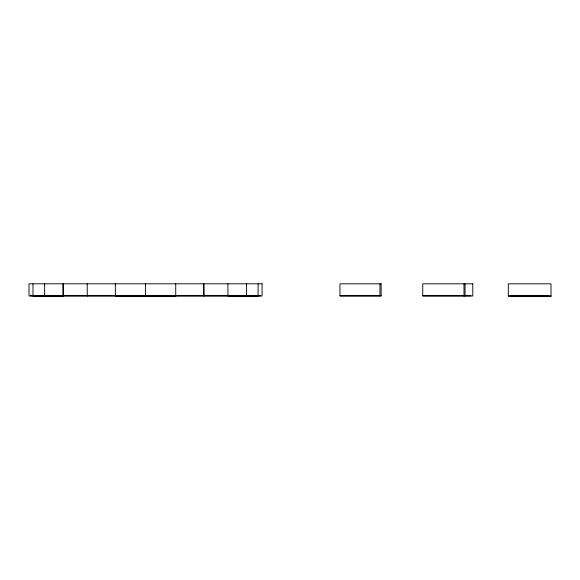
<?xml version="1.0" encoding="UTF-8"?>
<svg xmlns="http://www.w3.org/2000/svg" width="580" height="580" viewBox="0 0 580 580"><rect width="100%" height="100%" fill="white"/><g stroke="black" fill="none" stroke-linecap="round" stroke-linejoin="round"><path stroke-width="0.87" d="M203.95 295.793L203.754 283.823M46.248 295.793L44.631 295.988L44.631 283.823M175.733 283.801L175.733 296.177L115.391 296.177L115.347 283.801M30.363 295.771L260.717 295.771M339.952 295.793L381.14 295.793M422.748 295.793L470.946 295.793M511.19 295.793L548.571 295.793M551 296.199L551 283.823L508.298 283.823L508.298 296.01L551 296.01M508.298 296.01L550.957 296.199M244.84 295.793L246.456 295.988L246.456 283.823M465.051 283.823L465.051 295.988M463.993 283.823L463.993 295.988M379.943 283.823L379.943 295.793M258.107 283.801L258.107 296.177L227.918 295.988L227.918 283.823M203.812 283.823L203.812 295.988M145.544 283.801L145.544 295.988M87.21 283.823L87.268 295.988M63.169 283.823L63.169 295.988L33.002 296.177L32.973 283.801M63.111 283.823L63.111 295.988M262.087 283.801L29 283.801L29 295.988L262.087 295.988L262.087 283.801M381.14 283.823L339.952 283.823L339.952 295.988L381.14 295.988L381.14 283.823M472.78 283.823L422.748 283.823L422.748 295.988L472.78 295.988L472.78 283.823"/></g></svg>
